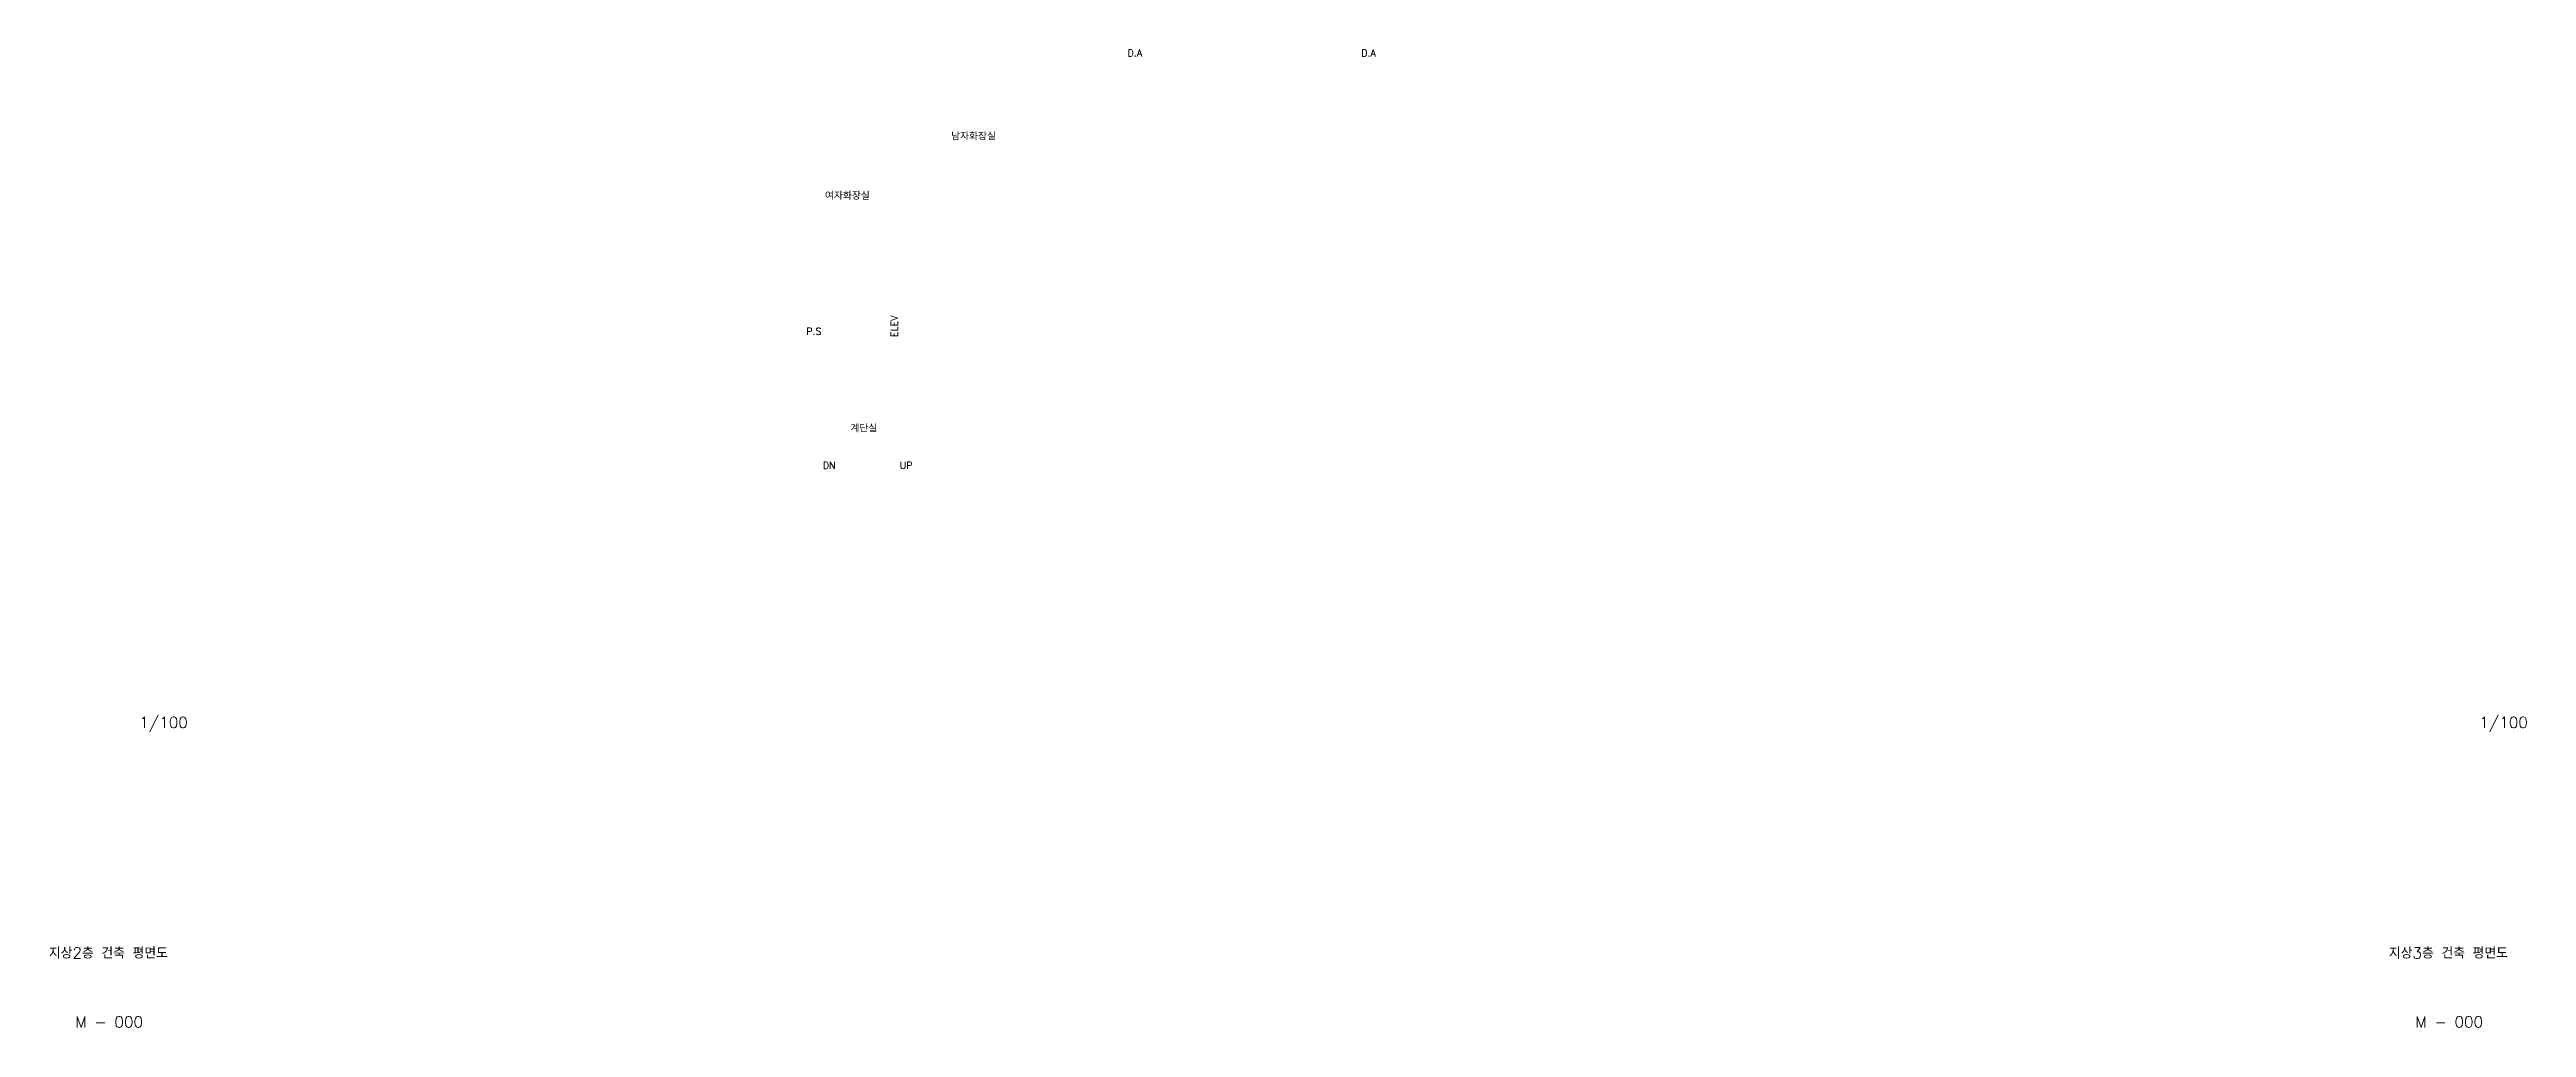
# Model space of a CAD drawing. Header units: millimetres. Extents: x -56261 to 196039, y 9480 to 100001.
# Drawn here: x 150887 to 195397, y 9480 to 27054 of the extents above; entities that cross this region are included whole.
import ezdxf
from ezdxf.enums import TextEntityAlignment as Align

# ---------------------------------------------------------------- set-up
doc = ezdxf.new("R2010")
doc.units = ezdxf.units.MM
doc.layers.add('FORM', color=4, linetype='Continuous')
doc.layers.add('SM', color=7, linetype='Continuous')
doc.styles.add('GHS', font='romans.shx', dxfattribs={"width": 0.8, "bigfont": 'ghs.shx'})
doc.styles.add('plan', font='romans.shx', dxfattribs={"bigfont": 'GHS.SHX'})

msp = doc.modelspace()

# ---------------------------------------------------------------- texts
at = {"layer": 'FORM', "color": 2, "style": 'GHS'}
for s, p in [('1/100', (152935.6, 14961.8)), ('1/100', (194985.6, 14961.8)), ('지상2층 건축 평면도', (151945.2, 10818.1)), ('지상3층 건축 평면도', (193995.2, 10818.1)), ('M - 000', (151959.2, 9580.1)), ('M - 000', (194009.2, 9580.1))]:
    msp.add_text(s, height=200, dxfattribs=at).set_placement(p, align=Align.MIDDLE_CENTER)
at = {"layer": 'SM', "style": 'plan'}
for s, p in [('D.A', (170389.8, 26991.8)), ('D.A', (174589.8, 26991.8)), ('남자화장실', (167491.5, 25505.4)), ('여자화장실', (165224.4, 24436.6)), ('P.S', (164622.3, 21991.8)), ('계단실', (165520.5, 20256.9)), ('DN', (164898.6, 19582)), ('UP', (166279.6, 19581.9))]:
    msp.add_text(s, height=125, dxfattribs=at).set_placement(p, align=Align.MIDDLE)
msp.add_text('ELEV', height=125, rotation=90, dxfattribs=at).set_placement((166066.9, 22081.2), align=Align.MIDDLE_CENTER)

doc.saveas('drawing.dxf')
